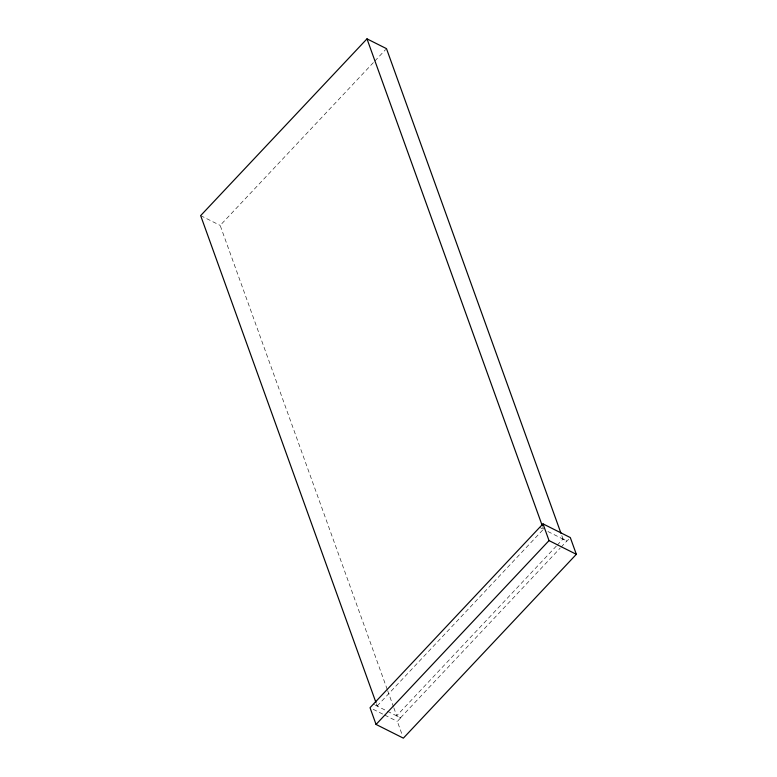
<?xml version="1.0" encoding="UTF-8"?>
<svg xmlns="http://www.w3.org/2000/svg" width="777" height="777" viewBox="0 0 777 777"><rect width="100%" height="100%" fill="white"/><g stroke="black" fill="none" stroke-linecap="round" stroke-linejoin="round"><path stroke-width="0.58" stroke-dasharray="3.88 2.91" d="M387.257 689.52L220.173 225.417L374.019 61.907M374.854 61.024L385.664 49.524M542.686 530.069L377.195 705.953L373.29 703.991M556.371 546.046L396.697 715.743L400.66 717.88L397.338 721.415L402.564 735.916M557.206 545.163L563.024 538.976L566.987 541.103L568.647 539.335M400.602 717.705L560.275 548.008M561.101 547.125L566.928 540.938M200.66 215.617L220.173 225.417M539.675 527.389L542.599 528.865M547.911 531.526L566.987 541.103M375.301 705.147L400.66 717.88M373.174 709.284L383.683 714.558M384.732 715.083L397.338 721.415M561.79 535.557L563.082 539.141M542.696 526.903L543.511 529.186M387.665 690.666L393.415 706.623M393.822 707.769L396.765 715.918M376.369 703.671L377.253 706.118"/><path stroke-width="1.17" d="M560.975 533.275L386.49 48.64L366.987 38.85L200.66 215.617L375.961 702.534M542.997 523.853L370.027 707.701L376.049 724.436L403.36 738.15L576.34 554.312L570.308 537.567L542.997 523.853L549.028 540.598L576.34 554.312M376.049 724.436L549.028 540.598M366.987 38.85L542.278 525.757"/></g></svg>
